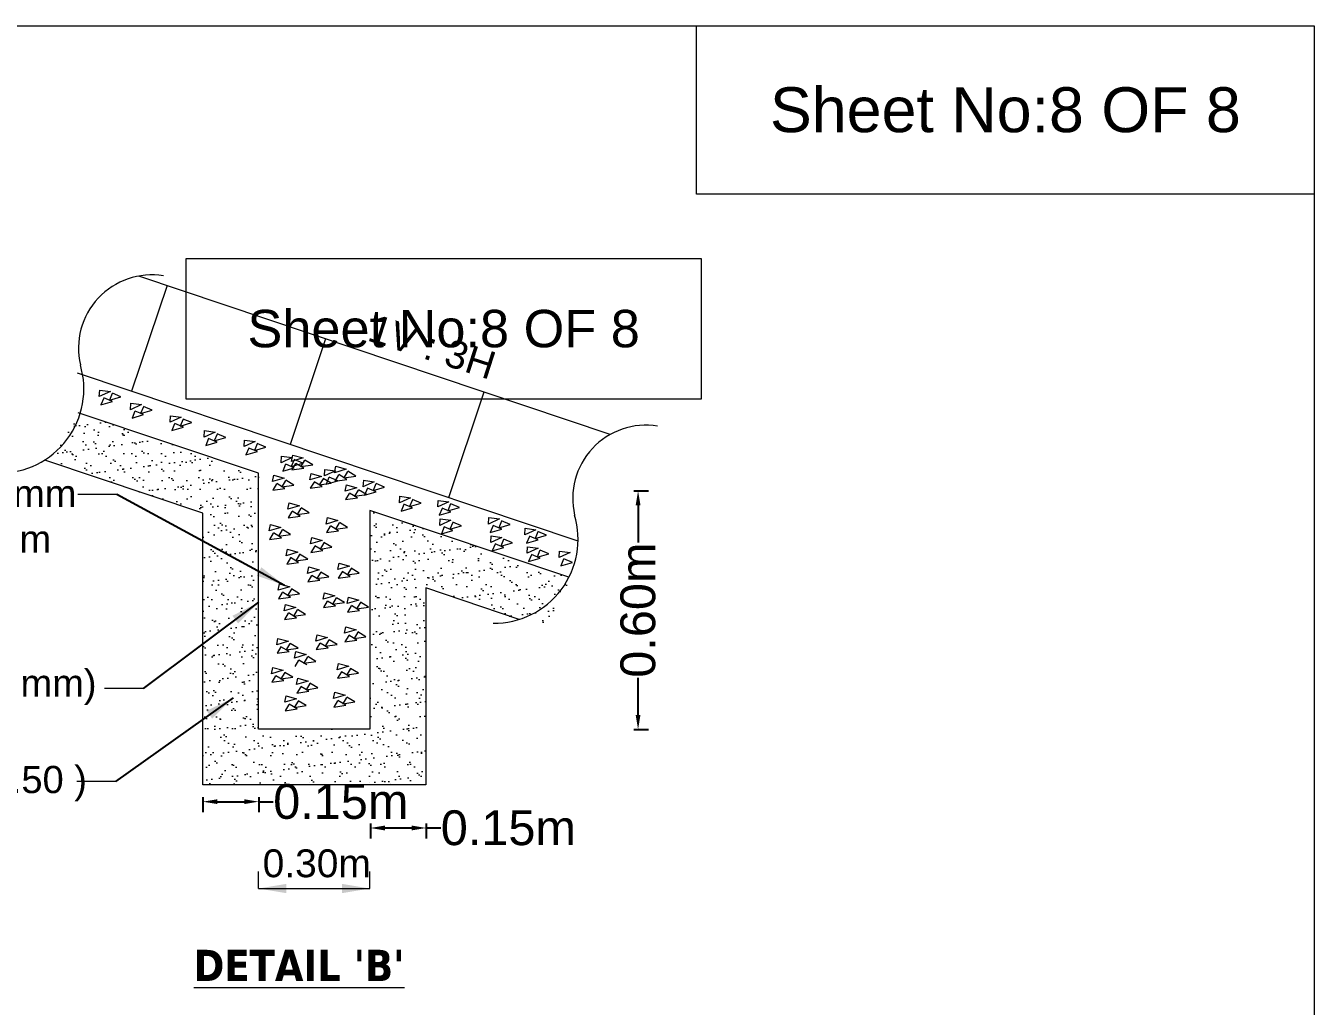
# Model space of a CAD drawing. Header units: inches. Extents: x 15 to 141071, y -30183 to 14738.
# Drawn here: x 69966 to 70010.41, y -8730.73 to -8696.94 of the extents above; entities that cross this region are included whole.
import ezdxf

# ---------------------------------------------------------------- set-up
doc = ezdxf.new("R2010")
doc.units = ezdxf.units.IN
doc.header["$MEASUREMENT"] = 0
doc.header["$PDMODE"] = 3
doc.layers.add('LINE', color=7, linetype='Continuous')
doc.layers.add('Long Section Labels', color=7, linetype='Continuous', lineweight=9)
doc.styles.add('dim', font='isocp.shx')
doc.styles.get("Standard").update_dxf_attribs({"font": 'arial.ttf'})
doc.dimstyles.get("Standard").update_dxf_attribs({"dimtxt": 0.18, "dimasz": 0.18, "dimexe": 0.18, "dimexo": 0.0625, "dimgap": 0.09, "dimtad": 0, "dimtih": 1, "dimtoh": 1, "dimdec": 4, "dimzin": 0, "dimdsep": 46, "dimtxsty": 'Standard', "dimcen": 0.09, "dimadec": 0, "dimazin": 0, "dimtfac": 1, "dimtdec": 4, "dimtofl": 0, "dimtmove": 0, "dimatfit": 3, "dimfxl": 1, "dimtolj": 1, "dimtzin": 0, "dimarcsym": 0})
doc.dimstyles.new('STANDARD$0', dxfattribs={"dimscale": 0, "dimtxt": 8, "dimasz": 8, "dimexe": 4, "dimexo": 0, "dimgap": 2, "dimtad": 1, "dimdec": 0, "dimzin": 0, "dimdsep": 46, "dimtxsty": 'dim', "dimblk": 'DOTSMALL', "dimcen": 1, "dimclrd": 6, "dimclre": 6, "dimclrt": 256, "dimadec": 0, "dimazin": 0, "dimtfac": 1, "dimtdec": 0, "dimtix": 1, "dimtofl": 0, "dimtmove": 1, "dimatfit": 3, "dimldrblk": 'DOTSMALL', "dimfxl": 6, "dimtolj": 1, "dimtzin": 0, "dimarcsym": 0})

# ---------------------------------------------------------------- blocks, each defined once
blk = doc.blocks.new('*D201')
at = {"layer": 'Defpoints', "color": 0, "linetype": 'ByBlock', "ltscale": 0.5, "transparency": 16777216}
for p in [(69972.106, -8723.1), (69974.03, -8723.1), (69974.03, -8723.682)]:
    blk.add_point(p, dxfattribs=at)
at = {"layer": 'LINE', "color": 0, "lineweight": -2, "ltscale": 0.5, "transparency": 16777216}
for p, q in [((69972.106, -8723.532), (69972.106, -8724.046)), ((69972.606, -8723.682), (69973.53, -8723.682)), ((69974.03, -8723.532), (69974.03, -8724.046)), ((69974.03, -8723.682), (69974.53, -8723.682))]:
    blk.add_line(p, q, dxfattribs=at)
at = {"layer": 'LINE', "color": 0, "linetype": 'ByBlock', "ltscale": 0.5, "transparency": 16777216}
for points in [[(69972.606, -8723.599), (69972.606, -8723.765), (69972.106, -8723.682)], [(69973.53, -8723.599), (69973.53, -8723.765), (69974.03, -8723.682)]]:
    blk.add_solid(points, dxfattribs=at)
at = {"layer": 'LINE', "color": 0, "linetype": 'ByBlock', "lineweight": 20, "ltscale": 0.5, "transparency": 16777216, "insert": (69976.861, -8723.682), "char_height": 1.2, "attachment_point": 5}
blk.add_mtext('\\A1;0.15m', dxfattribs=at)
blk = doc.blocks.new('*D202')
at = {"layer": 'Defpoints', "color": 0, "linetype": 'ByBlock', "ltscale": 0.5, "transparency": 16777216}
for p in [(69977.88, -8723.009), (69979.804, -8723.009), (69979.804, -8724.589)]:
    blk.add_point(p, dxfattribs=at)
at = {"layer": 'LINE', "color": 0, "lineweight": -2, "ltscale": 0.5, "transparency": 16777216}
for p, q in [((69977.88, -8724.439), (69977.88, -8724.953)), ((69978.38, -8724.589), (69979.304, -8724.589)), ((69979.804, -8724.439), (69979.804, -8724.953)), ((69979.804, -8724.589), (69980.304, -8724.589))]:
    blk.add_line(p, q, dxfattribs=at)
at = {"layer": 'LINE', "color": 0, "linetype": 'ByBlock', "ltscale": 0.5, "transparency": 16777216}
for points in [[(69978.38, -8724.506), (69978.38, -8724.672), (69977.88, -8724.589)], [(69979.304, -8724.506), (69979.304, -8724.672), (69979.804, -8724.589)]]:
    blk.add_solid(points, dxfattribs=at)
at = {"layer": 'LINE', "color": 0, "linetype": 'ByBlock', "lineweight": 20, "ltscale": 0.5, "transparency": 16777216, "insert": (69982.635, -8724.589), "char_height": 1.2, "attachment_point": 5}
blk.add_mtext('\\A1;0.15m', dxfattribs=at)
blk = doc.blocks.new('*D203')
at = {"layer": 'Defpoints', "color": 0, "linetype": 'ByBlock', "ltscale": 0.5, "transparency": 16777216}
for p in [(69979.786, -8712.971), (69979.786, -8721.192), (69987.106, -8721.192)]:
    blk.add_point(p, dxfattribs=at)
at = {"layer": 'LINE', "color": 0, "lineweight": -2, "ltscale": 0.5, "transparency": 16777216}
for p, q in [((69986.956, -8712.971), (69987.47, -8712.971)), ((69987.106, -8713.471), (69987.106, -8714.75)), ((69987.106, -8720.692), (69987.106, -8719.413)), ((69986.956, -8721.192), (69987.47, -8721.192))]:
    blk.add_line(p, q, dxfattribs=at)
at = {"layer": 'LINE', "color": 0, "linetype": 'ByBlock', "ltscale": 0.5, "transparency": 16777216}
for points in [[(69987.022, -8713.471), (69987.189, -8713.471), (69987.106, -8712.971)], [(69987.022, -8720.692), (69987.189, -8720.692), (69987.106, -8721.192)]]:
    blk.add_solid(points, dxfattribs=at)
at = {"layer": 'LINE', "color": 0, "linetype": 'ByBlock', "lineweight": 20, "ltscale": 0.5, "transparency": 16777216, "insert": (69987.106, -8717.081), "char_height": 0.85, "attachment_point": 5, "rotation": 90}
blk.add_mtext('\\A1;{\\H1.412x;0.60m}', dxfattribs=at)

msp = doc.modelspace()

# ---------------------------------------------------------------- hatches: boundary and pattern name
at = {"linetype": 'Continuous', "lineweight": 20, "ltscale": 0.5}
h = msp.add_hatch(dxfattribs=at)
h.set_pattern_fill('AR-SAND', color=0, scale=0.8, style=0)
h.set_pattern_definition([(37.5, (65366.986, -9161.315), (-1.28003, 39.15306), [0, -30.8864, 0, -34.544, 0, -33.02]), (7.5, (65366.986, -9161.315), (35.96186, 57.346), [0, -16.6624, 0, -27.8384, 0, -10.668]), (327.5, (65341.992, -9161.315), (63.2794, 0.11497), [0, -10.16, 0, -36.576, 0, -47.752]), (317.5, (65341.99, -9161.315), (61.0845, 17.83435), [0, -5.08, 0, -23.9776, 0, -27.432])])
h.paths.add_polyline_path([(69966.825325, -8711.964726), (69967.811347, -8710.286112), (69974.025503, -8712.357569), (69974.025503, -8721.180379), (69977.865503, -8721.180379), (69977.865503, -8713.647265), (69984.834602, -8715.987895), (69983.841825, -8717.679858), (69979.785503, -8716.317509), (69979.785503, -8723.100379), (69972.105503, -8723.100379), (69972.105503, -8713.738118)])
h = msp.add_hatch(dxfattribs=at)
h.set_pattern_fill('AR-SAND', color=0, scale=0.2, style=0)
h.set_pattern_definition([(37.5, (65366.986, -9161.315), (-0.320006, 9.788265), [0, -7.7216, 0, -8.636, 0, -8.255]), (7.5, (65366.986, -9161.315), (8.990466, 14.336502), [0, -4.1656, 0, -6.9596, 0, -2.667]), (327.5, (65360.738, -9161.315), (15.819847, 0.028744), [0, -2.54, 0, -9.144, 0, -11.938]), (317.5, (65360.738, -9161.315), (15.27113, 4.458586), [0, -1.27, 0, -5.9944, 0, -6.858])])
h.paths.add_polyline_path([(69966.825325, -8711.964726), (69967.811347, -8710.286112), (69974.025503, -8712.357569), (69974.025503, -8721.180379), (69977.865503, -8721.180379), (69977.865503, -8713.647265), (69984.834602, -8715.987895), (69983.841825, -8717.679858), (69979.785503, -8716.317509), (69979.785503, -8723.100379), (69972.105503, -8723.100379), (69972.105503, -8713.738118)])
h = msp.add_hatch(dxfattribs=at)
h.set_pattern_fill('AR-SAND', color=0, scale=0.01296, style=0)
h.set_pattern_definition([(37.5, (65366.9861, -9161.31473), (-0.020736406, 0.634279556), [0, -0.50035968, 0, -0.5596128, 0, -0.534924]), (7.5, (65366.9861, -9161.3147), (0.58258217, 0.92900533), [0, -0.26993088, 0, -0.45098208, 0, -0.1728216]), (327.5, (65366.5812, -9161.31473), (1.02512611, 0.00186259), [0, -0.164592, 0, -0.5925312, 0, -0.7735824]), (317.5, (65366.5812, -9161.3147), (0.98956916, 0.2889164), [0, -0.082296, 0, -0.38843712, 0, -0.4443984])])
h.paths.add_polyline_path([(69966.825325, -8711.964726), (69967.811347, -8710.286112), (69974.025503, -8712.357569), (69974.025503, -8721.180379), (69977.865503, -8721.180379), (69977.865503, -8713.647265), (69984.834602, -8715.987895), (69983.841825, -8717.679858), (69979.785503, -8716.317509), (69979.785503, -8723.100379), (69972.105503, -8723.100379), (69972.105503, -8713.738118)])

# ---------------------------------------------------------------- linework, layer by layer
at = {"color": 0, "linetype": 'Continuous', "lineweight": 20, "ltscale": 0.5}
for p, q in [((69986.147695, -8711.027852), (69969.89888, -8705.570553)), ((69970.874519, -8705.89823), (69969.651936, -8709.538407)), ((69976.334785, -8707.732105), (69975.112202, -8711.372282)), ((69985.036425, -8714.705414), (69967.789662, -8708.912947)), ((69968.537476, -8709.720796), (69968.550938, -8709.495681)), ((69968.918346, -8709.547232), (69968.537476, -8709.720796)), ((69968.550938, -8709.495681), (69968.918346, -8709.547232)), ((69981.795051, -8709.56598), (69980.572467, -8713.206157)), ((69968.690094, -8709.77606), (69968.592229, -8710.008218)), ((69968.592229, -8710.008218), (69968.991096, -8709.892625)), ((69968.991096, -8709.892625), (69968.693788, -8709.767297)), ((69968.983425, -8709.618753), (69968.885561, -8709.850911)), ((69968.885561, -8709.850911), (69969.284428, -8709.735318)), ((69969.284428, -8709.735318), (69968.98712, -8709.60999)), ((69969.611739, -8710.173645), (69969.625201, -8709.94853)), ((69969.992609, -8710.000081), (69969.611739, -8710.173645)), ((69969.625201, -8709.94853), (69969.992609, -8710.000081)), ((69974.025503, -8712.357569), (69967.811347, -8710.286112)), ((69969.764357, -8710.228909), (69969.666492, -8710.461067)), ((69969.666492, -8710.461067), (69970.065359, -8710.345474)), ((69970.065359, -8710.345474), (69969.768051, -8710.220145)), ((69970.057689, -8710.071602), (69969.959824, -8710.30376)), ((69969.959824, -8710.30376), (69970.358691, -8710.188167)), ((69970.358691, -8710.188167), (69970.061383, -8710.062838)), ((69970.980029, -8710.606667), (69970.993491, -8710.381552)), ((69971.360898, -8710.433103), (69970.980029, -8710.606667)), ((69970.993491, -8710.381552), (69971.360898, -8710.433103)), ((69971.132646, -8710.661931), (69971.034782, -8710.894089)), ((69971.034782, -8710.894089), (69971.433649, -8710.778496)), ((69971.433649, -8710.778496), (69971.136341, -8710.653168)), ((69971.425978, -8710.504624), (69971.328114, -8710.736782)), ((69971.328114, -8710.736782), (69971.72698, -8710.621189)), ((69971.72698, -8710.621189), (69971.429672, -8710.495861)), ((69972.148979, -8711.117132), (69972.162441, -8710.892017)), ((69972.162441, -8710.892017), (69972.529849, -8710.943567)), ((69972.529849, -8710.943567), (69972.148979, -8711.117132)), ((69972.301597, -8711.172395), (69972.203732, -8711.404553)), ((69972.203732, -8711.404553), (69972.602599, -8711.28896)), ((69972.602599, -8711.28896), (69972.305291, -8711.163632)), ((69972.594929, -8711.015089), (69972.497064, -8711.247246)), ((69972.497064, -8711.247246), (69972.895931, -8711.131653)), ((69972.895931, -8711.131653), (69972.598623, -8711.006325)), ((69973.532891, -8711.44805), (69973.546353, -8711.222935)), ((69973.913761, -8711.274485), (69973.532891, -8711.44805)), ((69973.546353, -8711.222935), (69973.913761, -8711.274485)), ((69973.978841, -8711.346006), (69973.880976, -8711.578164)), ((69974.279843, -8711.462571), (69973.982535, -8711.337243)), ((69973.685509, -8711.503313), (69973.587644, -8711.735471)), ((69973.587644, -8711.735471), (69973.986511, -8711.619878)), ((69973.986511, -8711.619878), (69973.689203, -8711.49455)), ((69973.880976, -8711.578164), (69974.279843, -8711.462571)), ((69974.803885, -8712.000826), (69974.817347, -8711.775711)), ((69974.817347, -8711.775711), (69975.184755, -8711.827262)), ((69975.15866, -8711.956587), (69975.20332, -8711.735537)), ((69975.20332, -8711.735537), (69975.559978, -8711.837719)), ((69972.105503, -8713.738118), (69966.656097, -8711.907889)), ((69975.184755, -8711.827262), (69974.803885, -8712.000826)), ((69974.956503, -8712.05609), (69974.858638, -8712.288248)), ((69974.858638, -8712.288248), (69975.257505, -8712.172655)), ((69975.257505, -8712.172655), (69974.960197, -8712.047326)), ((69975.249835, -8711.898783), (69975.15197, -8712.130941)), ((69975.15197, -8712.130941), (69975.550837, -8712.015348)), ((69975.559978, -8711.837719), (69975.15866, -8711.956587)), ((69975.302101, -8712.032554), (69975.172879, -8712.248832)), ((69975.172879, -8712.248832), (69975.583951, -8712.189875)), ((69975.550837, -8712.015348), (69975.253529, -8711.89002)), ((69975.583951, -8712.189875), (69975.306979, -8712.02439)), ((69975.614471, -8711.917602), (69975.485249, -8712.13388)), ((69975.485249, -8712.13388), (69975.896321, -8712.074923)), ((69975.896321, -8712.074923), (69975.619349, -8711.909438)), ((69976.300154, -8712.458348), (69976.313616, -8712.233234)), ((69976.313616, -8712.233234), (69976.681023, -8712.284784)), ((69976.638963, -8712.344388), (69976.683623, -8712.123337)), ((69977.040281, -8712.225519), (69976.638963, -8712.344388)), ((69976.683623, -8712.123337), (69977.040281, -8712.225519)), ((69974.025503, -8721.180379), (69974.025503, -8712.357569)), ((69974.503563, -8712.651058), (69974.548224, -8712.430007)), ((69974.904881, -8712.532189), (69974.503563, -8712.651058)), ((69974.548224, -8712.430007), (69974.904881, -8712.532189)), ((69974.959374, -8712.612072), (69974.830152, -8712.82835)), ((69975.241224, -8712.769394), (69974.964252, -8712.603908)), ((69975.793488, -8712.590996), (69975.838148, -8712.369945)), ((69976.194806, -8712.472128), (69975.793488, -8712.590996)), ((69975.936929, -8712.666962), (69975.807707, -8712.883241)), ((69975.838148, -8712.369945), (69976.194806, -8712.472128)), ((69976.218779, -8712.824284), (69975.941807, -8712.658798)), ((69976.249299, -8712.55201), (69976.120077, -8712.768289)), ((69976.531149, -8712.709332), (69976.254177, -8712.543846)), ((69976.681023, -8712.284784), (69976.300154, -8712.458348)), ((69976.452772, -8712.513612), (69976.354907, -8712.74577)), ((69976.354907, -8712.74577), (69976.753774, -8712.630177)), ((69976.753774, -8712.630177), (69976.456466, -8712.504849)), ((69976.782404, -8712.420354), (69976.653181, -8712.636632)), ((69976.653181, -8712.636632), (69977.064254, -8712.577676)), ((69977.064254, -8712.577676), (69976.787282, -8712.41219)), ((69977.094774, -8712.305402), (69976.965551, -8712.52168)), ((69976.965551, -8712.52168), (69977.376624, -8712.462724)), ((69977.376624, -8712.462724), (69977.099652, -8712.297238)), ((69977.638523, -8712.603535), (69977.625061, -8712.82865)), ((69978.005931, -8712.655085), (69977.625061, -8712.82865)), ((69977.638523, -8712.603535), (69978.005931, -8712.655085)), ((69969.137571, -8713.092769), (69967.801409, -8713.092769)), ((69974.647004, -8712.727024), (69974.517782, -8712.943302)), ((69974.517782, -8712.943302), (69974.928854, -8712.884346)), ((69974.928854, -8712.884346), (69974.651882, -8712.71886)), ((69974.830152, -8712.82835), (69975.241224, -8712.769394)), ((69975.807707, -8712.883241), (69976.218779, -8712.824284)), ((69976.120077, -8712.768289), (69976.531149, -8712.709332)), ((69977.00875, -8712.98171), (69977.053411, -8712.760659)), ((69977.410069, -8712.862841), (69977.00875, -8712.98171)), ((69977.152191, -8713.057676), (69977.022969, -8713.273954)), ((69977.053411, -8712.760659), (69977.410069, -8712.862841)), ((69977.434041, -8713.214998), (69977.157069, -8713.049512)), ((69977.464561, -8712.942724), (69977.335339, -8713.159002)), ((69977.335339, -8713.159002), (69977.746411, -8713.100046)), ((69977.746411, -8713.100046), (69977.469439, -8712.93456)), ((69977.781373, -8712.87515), (69977.679814, -8713.116071)), ((69977.679814, -8713.116071), (69978.078681, -8713.000478)), ((69978.078681, -8713.000478), (69977.781373, -8712.87515)), ((69978.071011, -8712.726606), (69977.973146, -8712.958764)), ((69977.973146, -8712.958764), (69978.372013, -8712.843171)), ((69978.372013, -8712.843171), (69978.074705, -8712.717843)), ((69975.031691, -8713.606052), (69975.076352, -8713.385002)), ((69975.43301, -8713.487184), (69975.031691, -8713.606052)), ((69975.076352, -8713.385002), (69975.43301, -8713.487184)), ((69975.487503, -8713.567066), (69975.35828, -8713.783345)), ((69975.769353, -8713.724388), (69975.49238, -8713.558902)), ((69977.022969, -8713.273954), (69977.434041, -8713.214998)), ((69978.880455, -8713.383625), (69978.893917, -8713.15851)), ((69979.261325, -8713.21006), (69978.880455, -8713.383625)), ((69978.893917, -8713.15851), (69979.261325, -8713.21006)), ((69979.033073, -8713.438888), (69978.935209, -8713.671046)), ((69978.935209, -8713.671046), (69979.334075, -8713.555453)), ((69979.334075, -8713.555453), (69979.036767, -8713.430125)), ((69979.326405, -8713.281582), (69979.22854, -8713.513739)), ((69979.22854, -8713.513739), (69979.627407, -8713.398146)), ((69979.627407, -8713.398146), (69979.330099, -8713.272818)), ((69980.199125, -8713.525011), (69980.212587, -8713.299896)), ((69980.579995, -8713.351447), (69980.199125, -8713.525011)), ((69980.212587, -8713.299896), (69980.579995, -8713.351447)), ((69980.351743, -8713.580275), (69980.253878, -8713.812433)), ((69980.652745, -8713.69684), (69980.355437, -8713.571512)), ((69980.645074, -8713.422968), (69980.54721, -8713.655126)), ((69980.54721, -8713.655126), (69980.946076, -8713.539533)), ((69980.946076, -8713.539533), (69980.648769, -8713.414205)), ((69972.105503, -8723.100379), (69972.105503, -8713.738118)), ((69972.105503, -8723.100379), (69972.105503, -8713.738118)), ((69975.175133, -8713.682019), (69975.04591, -8713.898297)), ((69975.04591, -8713.898297), (69975.456983, -8713.83934)), ((69975.456983, -8713.83934), (69975.18001, -8713.673855)), ((69975.35828, -8713.783345), (69975.769353, -8713.724388)), ((69976.352148, -8714.113574), (69976.396809, -8713.892524)), ((69976.753467, -8713.994706), (69976.352148, -8714.113574)), ((69976.396809, -8713.892524), (69976.753467, -8713.994706)), ((69984.721493, -8715.949906), (69977.865503, -8713.647265)), ((69979.448192, -8714.178824), (69977.865503, -8713.647265)), ((69977.865503, -8713.647265), (69977.865503, -8721.180379)), ((69980.253878, -8713.812433), (69980.652745, -8713.69684)), ((69980.272147, -8714.160416), (69980.285608, -8713.935301)), ((69980.653016, -8713.986852), (69980.272147, -8714.160416)), ((69980.285608, -8713.935301), (69980.653016, -8713.986852)), ((69981.953996, -8714.114399), (69981.967457, -8713.889284)), ((69982.334865, -8713.940835), (69981.953996, -8714.114399)), ((69981.967457, -8713.889284), (69982.334865, -8713.940835)), ((69982.399945, -8714.012356), (69982.30208, -8714.244514)), ((69982.700947, -8714.128921), (69982.403639, -8714.003593)), ((69974.387766, -8714.3539), (69974.432427, -8714.132849)), ((69974.789085, -8714.235031), (69974.387766, -8714.3539)), ((69974.531207, -8714.429866), (69974.401985, -8714.646144)), ((69974.432427, -8714.132849), (69974.789085, -8714.235031)), ((69974.813057, -8714.587188), (69974.536085, -8714.421702)), ((69974.843577, -8714.314914), (69974.714355, -8714.531192)), ((69975.125427, -8714.472236), (69974.848455, -8714.30675)), ((69976.49559, -8714.189541), (69976.366367, -8714.405819)), ((69976.366367, -8714.405819), (69976.77744, -8714.346862)), ((69976.77744, -8714.346862), (69976.500467, -8714.181377)), ((69976.80796, -8714.074589), (69976.678737, -8714.290867)), ((69976.678737, -8714.290867), (69977.08981, -8714.23191)), ((69977.08981, -8714.23191), (69976.812837, -8714.066425)), ((69980.424764, -8714.21568), (69980.3269, -8714.447838)), ((69980.3269, -8714.447838), (69980.725766, -8714.332245)), ((69980.725766, -8714.332245), (69980.428459, -8714.206917)), ((69980.718096, -8714.058373), (69980.620232, -8714.290531)), ((69980.620232, -8714.290531), (69981.019098, -8714.174938)), ((69981.019098, -8714.174938), (69980.72179, -8714.04961)), ((69982.106613, -8714.169663), (69982.008749, -8714.401821)), ((69982.008749, -8714.401821), (69982.407615, -8714.286228)), ((69982.407615, -8714.286228), (69982.110307, -8714.1609)), ((69982.30208, -8714.244514), (69982.700947, -8714.128921)), ((69983.205757, -8714.485847), (69983.219219, -8714.260732)), ((69983.586627, -8714.312282), (69983.205757, -8714.485847)), ((69983.219219, -8714.260732), (69983.586627, -8714.312282)), ((69983.651707, -8714.383804), (69983.553842, -8714.615961)), ((69983.952709, -8714.500368), (69983.655401, -8714.37504)), ((69974.401985, -8714.646144), (69974.813057, -8714.587188)), ((69974.714355, -8714.531192), (69975.125427, -8714.472236)), ((69975.818881, -8714.798739), (69975.863542, -8714.577688)), ((69976.2202, -8714.67987), (69975.818881, -8714.798739)), ((69975.962323, -8714.874705), (69975.8331, -8715.090983)), ((69975.863542, -8714.577688), (69976.2202, -8714.67987)), ((69976.244173, -8715.032027), (69975.9672, -8714.866541)), ((69976.274693, -8714.759753), (69976.14547, -8714.976031)), ((69976.556543, -8714.917075), (69976.27957, -8714.751589)), ((69982.027017, -8714.749804), (69982.040479, -8714.524689)), ((69982.407887, -8714.57624), (69982.027017, -8714.749804)), ((69982.040479, -8714.524689), (69982.407887, -8714.57624)), ((69982.179635, -8714.805068), (69982.08177, -8715.037226)), ((69982.480637, -8714.921633), (69982.183329, -8714.796304)), ((69982.472967, -8714.647761), (69982.375102, -8714.879919)), ((69982.375102, -8714.879919), (69982.773969, -8714.764326)), ((69982.773969, -8714.764326), (69982.476661, -8714.638998)), ((69983.358375, -8714.54111), (69983.260511, -8714.773268)), ((69983.260511, -8714.773268), (69983.659377, -8714.657675)), ((69983.278779, -8715.121252), (69983.292241, -8714.896137)), ((69983.292241, -8714.896137), (69983.659649, -8714.947687)), ((69983.659377, -8714.657675), (69983.362069, -8714.532347)), ((69983.553842, -8714.615961), (69983.952709, -8714.500368)), ((69974.980904, -8715.204761), (69975.025565, -8714.983711)), ((69975.382223, -8715.085893), (69974.980904, -8715.204761)), ((69975.124345, -8715.280728), (69974.995123, -8715.497006)), ((69975.025565, -8714.983711), (69975.382223, -8715.085893)), ((69975.406195, -8715.438049), (69975.129223, -8715.272564)), ((69975.436715, -8715.165776), (69975.307493, -8715.382054)), ((69975.307493, -8715.382054), (69975.718565, -8715.323097)), ((69975.718565, -8715.323097), (69975.441593, -8715.157612)), ((69975.8331, -8715.090983), (69976.244173, -8715.032027)), ((69976.14547, -8714.976031), (69976.556543, -8714.917075)), ((69982.08177, -8715.037226), (69982.480637, -8714.921633)), ((69983.659649, -8714.947687), (69983.278779, -8715.121252)), ((69983.431397, -8715.176515), (69983.333532, -8715.408673)), ((69983.333532, -8715.408673), (69983.732399, -8715.29308)), ((69983.732399, -8715.29308), (69983.435091, -8715.167752)), ((69983.724729, -8715.019209), (69983.626864, -8715.251366)), ((69983.626864, -8715.251366), (69984.025731, -8715.135773)), ((69984.025731, -8715.135773), (69983.728423, -8715.010445)), ((69974.995123, -8715.497006), (69975.406195, -8715.438049)), ((69975.711111, -8715.815565), (69975.755772, -8715.594514)), ((69976.112429, -8715.696697), (69975.711111, -8715.815565)), ((69975.755772, -8715.594514), (69976.112429, -8715.696697)), ((69976.166922, -8715.776579), (69976.0377, -8715.992858)), ((69976.448772, -8715.933901), (69976.1718, -8715.768415)), ((69976.758433, -8715.686909), (69976.803094, -8715.465858)), ((69977.159752, -8715.56804), (69976.758433, -8715.686909)), ((69976.901875, -8715.762875), (69976.772652, -8715.979153)), ((69976.803094, -8715.465858), (69977.159752, -8715.56804)), ((69977.183725, -8715.920197), (69976.906752, -8715.754711)), ((69977.214245, -8715.647923), (69977.085022, -8715.864201)), ((69977.496095, -8715.805244), (69977.219122, -8715.639759)), ((69974.701587, -8716.397448), (69974.746248, -8716.176397)), ((69974.746248, -8716.176397), (69975.102906, -8716.278579)), ((69975.854552, -8715.891531), (69975.72533, -8716.10781)), ((69975.72533, -8716.10781), (69976.136402, -8716.048853)), ((69976.136402, -8716.048853), (69975.85943, -8715.883367)), ((69976.0377, -8715.992858), (69976.448772, -8715.933901)), ((69976.772652, -8715.979153), (69977.183725, -8715.920197)), ((69977.085022, -8715.864201), (69977.496095, -8715.805244)), ((69975.102906, -8716.278579), (69974.701587, -8716.397448)), ((69974.845029, -8716.473414), (69974.715806, -8716.689693)), ((69974.715806, -8716.689693), (69975.126879, -8716.630736)), ((69975.126879, -8716.630736), (69974.849906, -8716.46525)), ((69975.157398, -8716.358462), (69975.028176, -8716.57474)), ((69975.028176, -8716.57474), (69975.439249, -8716.515784)), ((69975.439249, -8716.515784), (69975.162276, -8716.350298)), ((69976.250574, -8716.701965), (69976.295234, -8716.480914)), ((69976.651892, -8716.583096), (69976.250574, -8716.701965)), ((69976.295234, -8716.480914), (69976.651892, -8716.583096)), ((69976.706385, -8716.662979), (69976.577163, -8716.879257)), ((69976.988235, -8716.820301), (69976.711263, -8716.654815)), ((69977.078844, -8716.858575), (69977.123504, -8716.637525)), ((69977.123504, -8716.637525), (69977.480162, -8716.739707)), ((69979.785503, -8716.317509), (69979.785503, -8723.100379)), ((69983.010699, -8717.400718), (69979.785503, -8716.317509)), ((69979.785503, -8716.317509), (69979.785503, -8723.100379)), ((69974.904723, -8717.107981), (69974.949384, -8716.886931)), ((69975.306042, -8716.989113), (69974.904723, -8717.107981)), ((69974.949384, -8716.886931), (69975.306042, -8716.989113)), ((69975.360534, -8717.068995), (69975.231312, -8717.285274)), ((69975.642384, -8717.226317), (69975.365412, -8717.060831)), ((69976.394015, -8716.777931), (69976.264793, -8716.994209)), ((69976.264793, -8716.994209), (69976.675865, -8716.935253)), ((69976.675865, -8716.935253), (69976.398893, -8716.769767)), ((69976.577163, -8716.879257), (69976.988235, -8716.820301)), ((69977.480162, -8716.739707), (69977.078844, -8716.858575)), ((69977.222285, -8716.934541), (69977.093063, -8717.15082)), ((69977.093063, -8717.15082), (69977.504135, -8717.091863)), ((69977.504135, -8717.091863), (69977.227163, -8716.926377)), ((69977.534655, -8716.819589), (69977.405433, -8717.035868)), ((69977.405433, -8717.035868), (69977.816505, -8716.976911)), ((69977.816505, -8716.976911), (69977.539533, -8716.811425)), ((69975.048164, -8717.183948), (69974.918942, -8717.400226)), ((69974.918942, -8717.400226), (69975.330014, -8717.341269)), ((69975.330014, -8717.341269), (69975.053042, -8717.175783)), ((69975.231312, -8717.285274), (69975.642384, -8717.226317)), ((69975.996637, -8718.148412), (69976.041298, -8717.927362)), ((69976.041298, -8717.927362), (69976.397956, -8718.029544)), ((69976.989941, -8717.880033), (69977.034602, -8717.658982)), ((69977.39126, -8717.761164), (69976.989941, -8717.880033)), ((69977.133383, -8717.955999), (69977.00416, -8718.172277)), ((69977.034602, -8717.658982), (69977.39126, -8717.761164)), ((69977.415233, -8718.113321), (69977.138261, -8717.947835)), ((69977.445753, -8717.841047), (69977.31653, -8718.057325)), ((69977.31653, -8718.057325), (69977.727603, -8717.998369)), ((69977.727603, -8717.998369), (69977.45063, -8717.832883)), ((69974.6508, -8718.275293), (69974.695461, -8718.054242)), ((69975.052119, -8718.156424), (69974.6508, -8718.275293)), ((69974.794241, -8718.351259), (69974.665019, -8718.567538)), ((69974.695461, -8718.054242), (69975.052119, -8718.156424)), ((69975.076091, -8718.508581), (69974.799119, -8718.343095)), ((69975.106611, -8718.236307), (69974.977389, -8718.452585)), ((69974.977389, -8718.452585), (69975.388461, -8718.393629)), ((69975.388461, -8718.393629), (69975.111489, -8718.228143)), ((69976.397956, -8718.029544), (69975.996637, -8718.148412)), ((69976.140078, -8718.224379), (69976.010856, -8718.440657)), ((69976.010856, -8718.440657), (69976.421928, -8718.3817)), ((69976.421928, -8718.3817), (69976.144956, -8718.216215)), ((69976.452448, -8718.109427), (69976.323226, -8718.325705)), ((69976.323226, -8718.325705), (69976.734298, -8718.266748)), ((69976.734298, -8718.266748), (69976.457326, -8718.101263)), ((69977.00416, -8718.172277), (69977.415233, -8718.113321)), ((69974.665019, -8718.567538), (69975.076091, -8718.508581)), ((69975.260234, -8718.732071), (69975.304895, -8718.511021)), ((69975.661553, -8718.613203), (69975.260234, -8718.732071)), ((69975.403676, -8718.808038), (69975.274453, -8719.024316)), ((69975.304895, -8718.511021), (69975.661553, -8718.613203)), ((69975.685526, -8718.965359), (69975.408553, -8718.799874)), ((69975.716046, -8718.693085), (69975.586823, -8718.909364)), ((69975.586823, -8718.909364), (69975.997896, -8718.850407)), ((69975.997896, -8718.850407), (69975.720923, -8718.684921)), ((69974.471228, -8719.273921), (69974.515888, -8719.052871)), ((69974.872546, -8719.155053), (69974.471228, -8719.273921)), ((69974.614669, -8719.349887), (69974.485446, -8719.566166)), ((69974.515888, -8719.052871), (69974.872546, -8719.155053)), ((69974.896519, -8719.507209), (69974.619547, -8719.341723)), ((69974.927039, -8719.234935), (69974.797816, -8719.451214)), ((69975.208889, -8719.392257), (69974.931917, -8719.226771)), ((69976.736158, -8719.136147), (69976.780819, -8718.915097)), ((69977.137477, -8719.017279), (69976.736158, -8719.136147)), ((69976.879599, -8719.212114), (69976.750377, -8719.428392)), ((69976.780819, -8718.915097), (69977.137477, -8719.017279)), ((69977.161449, -8719.369436), (69976.884477, -8719.20395)), ((69977.191969, -8719.097162), (69977.062747, -8719.31344)), ((69977.062747, -8719.31344), (69977.473819, -8719.254483)), ((69977.473819, -8719.254483), (69977.196847, -8719.088998)), ((69970.048153, -8719.78059), (69968.711991, -8719.78059)), ((69974.485446, -8719.566166), (69974.896519, -8719.507209)), ((69974.797816, -8719.451214), (69975.208889, -8719.392257)), ((69975.336415, -8719.645616), (69975.381076, -8719.424565)), ((69975.737734, -8719.526747), (69975.336415, -8719.645616)), ((69975.479857, -8719.721582), (69975.350634, -8719.937861)), ((69975.381076, -8719.424565), (69975.737734, -8719.526747)), ((69975.761707, -8719.878904), (69975.484734, -8719.713418)), ((69975.792227, -8719.60663), (69975.663004, -8719.822908)), ((69975.663004, -8719.822908), (69976.074077, -8719.763952)), ((69976.074077, -8719.763952), (69975.797104, -8719.598466)), ((69976.750377, -8719.428392), (69977.161449, -8719.369436)), ((69974.930117, -8720.25465), (69974.974777, -8720.033599)), ((69975.331435, -8720.135781), (69974.930117, -8720.25465)), ((69974.974777, -8720.033599), (69975.331435, -8720.135781)), ((69975.385928, -8720.215664), (69975.256706, -8720.431942)), ((69975.350634, -8719.937861), (69975.761707, -8719.878904)), ((69975.667778, -8720.372986), (69975.390806, -8720.2075)), ((69976.606071, -8720.127769), (69976.650732, -8719.906719)), ((69977.00739, -8720.008901), (69976.606071, -8720.127769)), ((69976.749513, -8720.203735), (69976.62029, -8720.420014)), ((69976.650732, -8719.906719), (69977.00739, -8720.008901)), ((69977.031363, -8720.361057), (69976.75439, -8720.195571)), ((69977.061883, -8720.088783), (69976.93266, -8720.305062)), ((69977.343733, -8720.246105), (69977.06676, -8720.080619)), ((69975.073558, -8720.330616), (69974.944336, -8720.546894)), ((69974.944336, -8720.546894), (69975.355408, -8720.487938)), ((69975.355408, -8720.487938), (69975.078436, -8720.322452)), ((69975.256706, -8720.431942), (69975.667778, -8720.372986)), ((69976.62029, -8720.420014), (69977.031363, -8720.361057)), ((69976.93266, -8720.305062), (69977.343733, -8720.246105)), ((69977.865503, -8721.180379), (69974.025503, -8721.180379)), ((69969.099936, -8722.982115), (69967.763774, -8722.982115)), ((69979.785503, -8723.100379), (69972.105503, -8723.100379)), ((69979.785503, -8723.100379), (69972.105503, -8723.100379)), ((69979.785503, -8723.100379), (69977.865503, -8723.100379)), ((69974.025503, -8726.67505), (69974.025503, -8726.09265)), ((69977.865503, -8726.67505), (69977.865503, -8726.09265)), ((69974.025503, -8726.67505), (69977.865503, -8726.67505))]:
    msp.add_line(p, q, dxfattribs=at)
at = {"color": 0, "lineweight": 20}
for centre in [(69970.345988, -8708.057353), (69987.378276, -8713.234603)]:
    msp.add_arc(centre, 2.526674, 80.8399342, 193.0842085, dxfattribs=at)
at = {"color": 0, "linetype": 'Continuous', "lineweight": 20, "ltscale": 0.5}
for centre in [(69965.10192, -8709.455823), (69982.134208, -8714.633073)]:
    msp.add_arc(centre, 2.903118, 269.5289782, 16.5400104, dxfattribs=at)
for points in [[(69974.985503, -8726.51505), (69974.985503, -8726.83505), (69974.025503, -8726.67505)], [(69976.905503, -8726.51505), (69976.905503, -8726.83505), (69977.865503, -8726.67505)]]:
    msp.add_solid(points, dxfattribs=at)
at = {"layer": 'LINE', "color": 0, "lineweight": 20, "ltscale": 0.5}
for p, q in [((69984.387078, -8715.269686), (69984.40054, -8715.044571)), ((69984.767948, -8715.096121), (69984.387078, -8715.269686)), ((69984.40054, -8715.044571), (69984.767948, -8715.096121)), ((69984.539696, -8715.32495), (69984.441831, -8715.557107)), ((69984.840698, -8715.441514), (69984.54339, -8715.316186)), ((69984.441831, -8715.557107), (69984.840698, -8715.441514))]:
    msp.add_line(p, q, dxfattribs=at)
at = {"layer": 'Long Section Labels'}
for points in [[(69816.861532, -8696.944158), (70010.409919, -8696.944158), (70010.409919, -8833.802223), (69816.861532, -8833.802223)], [(69989.119596, -8696.944158), (70010.409919, -8696.944158), (70010.409919, -8702.75061), (69989.119596, -8702.75061)], [(69971.534065, -8704.968524), (69989.276001, -8704.968524), (69989.276001, -8709.807234), (69971.534065, -8709.807234)]]:
    msp.add_lwpolyline(points, close=True, dxfattribs=at)

# ---------------------------------------------------------------- texts
at = {"color": 0, "linetype": 'Continuous', "lineweight": 20, "ltscale": 0.5, "insert": (69978.028559, -8706.863712), "char_height": 0.96, "width": 7.44300936, "attachment_point": 1, "rotation": 342.1866116}
msp.add_mtext('1V : 3H', dxfattribs=at)
at = {"color": 0, "linetype": 'Continuous', "lineweight": 20, "ltscale": 0.5}
for s, insert, char_height, attachment_point in [('300 mm thick pick jhama chips (40 mm\\Pto 20 mm well graded at top & 20 mm \\Pto 5 mm well graded at bottom) ', (69945.094474, -8712.592929), 0.9384, 1), ('Geo textile filter (thickness >= 3.00 mm)', (69945.276599, -8719.12793), 0.9384, 1), ('150 mm thick sand (FM: 1.00 - 1.50 )', (69946.621204, -8722.448762), 0.9384, 1), ('\\A1;0.30m', (69976.030912, -8725.812186), 0.96, 5)]:
    msp.add_mtext(s, dxfattribs=dict(at, insert=insert, char_height=char_height, attachment_point=attachment_point))
at = {"color": 0, "linetype": 'Continuous', "lineweight": 20, "ltscale": 0.5, "insert": (69975.422559, -8728.785151), "char_height": 1.08, "width": 20.23517161, "attachment_point": 2}
msp.add_mtext("{\\fTahoma|b1|i0|c0|p34;\\LDETAIL 'B'}", dxfattribs=at)
at = {"layer": 'Long Section Labels', "attachment_point": 5}
for insert, char_height in [((69999.764757, -8699.847384), 1.5483871), ((69980.405033, -8707.387879), 1.29032258)]:
    msp.add_mtext('Sheet No:8 OF 8', dxfattribs=dict(at, insert=insert, char_height=char_height))

# ---------------------------------------------------------------- dimensions: what is measured, and where the dimension line sits
at = {"layer": 'LINE', "color": 0, "linetype": 'ByBlock', "lineweight": 20, "ltscale": 0.5}
dim = msp.add_linear_dim(base=(69987.105624, -8721.191761), p1=(69979.785503, -8712.971189), p2=(69979.785503, -8721.191761), angle=90, text='{\\H1.412x;0.60m}', dimstyle='STANDARD$0', override={"dimscale": 1, "dimtxt": 0.85, "dimasz": 0.5, "dimexe": 0.364, "dimexo": 0.219, "dimgap": 0.09, "dimtad": 0, "dimdec": 2, "dimpost": 'm', "dimtxsty": 'Standard', "dimcen": 0.09, "dimclrd": 0, "dimclre": 0, "dimclrt": 0, "dimtix": 0, "dimtmove": 0, "dimfxl": 0.15, "dimfxlon": 1}, dxfattribs=at)
dim.commit()
dim.dimension.update_dxf_attribs({"geometry": '*D203', "text_midpoint": (69987.105624, -8717.081475)})
for base, p1, p2, picture, middle in [((69974.030405, -8723.681995), (69972.105503, -8723.100379), (69974.030405, -8723.100379), '*D201', (69976.861196, -8723.681995)), ((69979.804486, -8724.58896), (69977.879585, -8723.008711), (69979.804486, -8723.008711), '*D202', (69982.635278, -8724.58896))]:
    dim = msp.add_linear_dim(base=base, p1=p1, p2=p2, text='0.15m', dimstyle='STANDARD$0', override={"dimscale": 1, "dimtxt": 1.2, "dimasz": 0.5, "dimexe": 0.364, "dimexo": 0.219, "dimgap": 0.09, "dimtad": 0, "dimdec": 2, "dimpost": 'm', "dimtxsty": 'Standard', "dimcen": 0.09, "dimclrd": 0, "dimclre": 0, "dimclrt": 0, "dimtix": 0, "dimtmove": 0, "dimfxl": 0.15, "dimfxlon": 1}, dxfattribs=at)
    dim.commit()
    dim.dimension.update_dxf_attribs({"geometry": picture, "text_midpoint": middle, "dimtype": 160})

# ---------------------------------------------------------------- leaders
at = {"color": 0, "linetype": 'Continuous', "lineweight": 20, "ltscale": 0.5}
for points in [[(69974.924577, -8716.227488), (69969.137571, -8713.092769)], [(69974.025503, -8716.810487), (69970.048153, -8719.78059)], [(69973.14564, -8720.106788), (69969.099936, -8722.982115)]]:
    msp.add_leader(points, dimstyle='Standard', override={"dimtxt": 850, "dimasz": 1, "dimdec": 2, "dimlfac": 0.001, "dimpost": 'm', "dimfxl": 0.15, "dimfxlon": 1}, dxfattribs=at)

doc.saveas('drawing.dxf')
